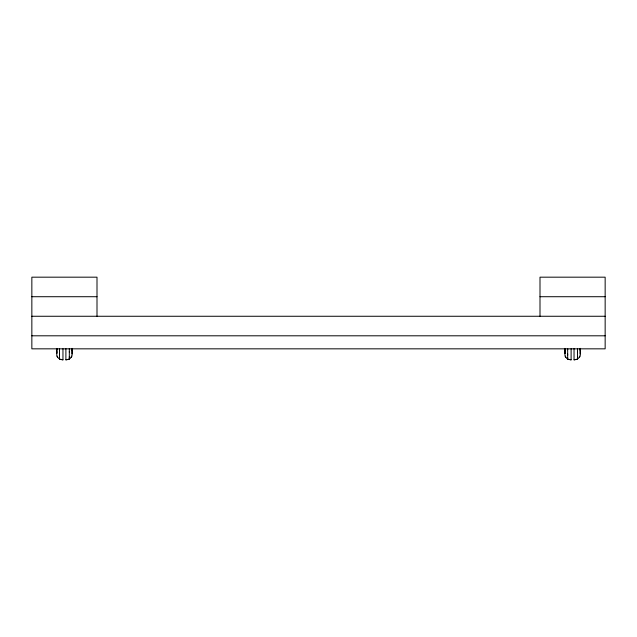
<?xml version="1.0" encoding="UTF-8"?>
<svg xmlns="http://www.w3.org/2000/svg" width="637" height="637" viewBox="0 0 637 637"><rect width="100%" height="100%" fill="white"/><g stroke="black" fill="none" stroke-linecap="round" stroke-linejoin="round"><path stroke-width="0.96" d="M59.512 358.83L59.512 357.644M59.512 355.374L59.512 353.925M59.512 349.713L59.512 348.845L59.512 357.954M69.329 359.141L69.329 357.644M69.329 357.142L69.329 356.593M69.329 352.269L69.329 351.592M72.061 353.941L72.061 348.383L72.061 354.777M565.361 348.861L564.939 348.67L564.939 353.416L564.939 351.441M567.671 358.83L567.671 357.644M567.671 355.374L567.671 353.925M567.671 349.713L567.671 348.845L567.671 357.954M577.488 359.141L577.488 357.644M577.488 357.142L577.488 356.593M577.488 352.269L577.488 351.592M580.211 353.941L580.211 348.383L580.211 354.777M580.219 348.527L580.211 350.159L580.211 348.67L579.789 348.861M72.061 348.917L71.639 348.861M56.773 348.917L57.211 348.861M564.923 348.917L564.939 350.159L564.939 348.383M70.237 358.48L71.941 355.693M578.388 358.48L580.092 355.693M71.32 357.405L71.941 355.852M579.479 357.405L580.092 355.852M69.329 359.164L65.89 359.825L65.89 348.606M577.488 359.164L574.041 359.825L574.041 348.606M65.89 359.825L69.329 359.26L69.329 348.455M574.041 359.825L577.488 359.26L577.488 348.455M31.85 296.715L96.999 296.715M540.001 296.715L605.15 296.715M31.85 316.263L605.15 316.263M31.85 335.803L605.15 335.803M571.11 348.765L571.11 359.825L567.671 359.164M62.959 348.765L62.959 359.825L59.512 359.164M571.11 359.825L567.671 359.26L567.671 358.344M62.959 359.825L59.512 359.26L59.512 358.344M565.059 355.852L566.763 358.48M56.908 355.852L58.612 358.48M565.059 355.693L565.68 357.405M56.908 355.693L57.521 357.405M56.781 348.527L56.789 353.416L56.789 351.441M564.931 348.646L564.939 350.159M56.781 348.527L56.789 350.159M564.939 348.439L564.939 354.777M540.001 316.263L540.001 277.175L605.15 277.175L605.15 348.837L31.85 348.837L31.85 277.175L96.999 277.175L96.999 316.263M56.789 348.439L56.789 354.777M72.061 348.527L72.061 350.159L72.069 348.527"/></g></svg>
